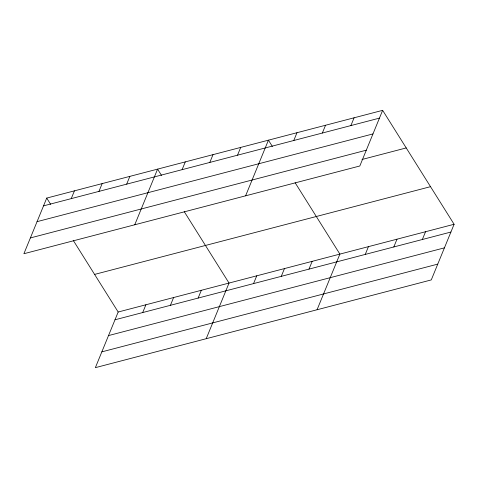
<?xml version="1.0" encoding="UTF-8"?>
<svg xmlns="http://www.w3.org/2000/svg" width="478" height="478" viewBox="0 0 478 478"><rect width="100%" height="100%" fill="white"/><g stroke="black" fill="none" stroke-linecap="round" stroke-linejoin="round"><path stroke-width="0.72" d="M382.639 110.34L46.725 198.083L23.9 253.728L359.82 165.986L382.639 110.34L454.1 224.272L431.276 279.917L95.361 367.66L118.18 312.015L454.1 224.272M71.246 198.621L74.437 190.841M98.958 191.385L102.149 183.606M126.67 184.144L129.861 176.364M134.754 224.774L157.579 169.128L161.504 175.396M182.1 169.666L185.291 161.887M142.707 312.552L145.898 304.773M209.812 162.43L213.003 154.651M170.419 305.311L173.61 297.537M237.524 155.189L240.715 147.409M198.131 298.075L201.322 290.295M245.608 195.819L268.427 140.173L272.358 146.441M206.209 338.705L229.034 283.06L184.293 211.724M293.791 140.49L296.981 132.717M253.555 283.597L256.746 275.818M322.345 133.033L325.536 125.254M281.273 276.356L284.464 268.582M350.9 125.577L354.09 117.797M308.985 269.12L312.176 261.341M317.063 309.75L339.888 254.099L295.147 182.769M365.252 254.421L368.442 246.642M393.806 246.965L396.991 239.185M422.355 239.508L425.545 231.728M43.534 205.863L379.454 118.12M37.051 221.661L372.971 133.918M30.377 237.936L366.297 150.194M361.966 159.497L406.222 147.935M94.602 274.414L430.517 186.671M114.989 319.788L450.909 232.045M108.512 335.586L444.432 247.843M101.838 351.862L437.758 264.119M46.725 198.083L50.656 204.351M73.439 240.679L118.18 312.015"/></g></svg>
